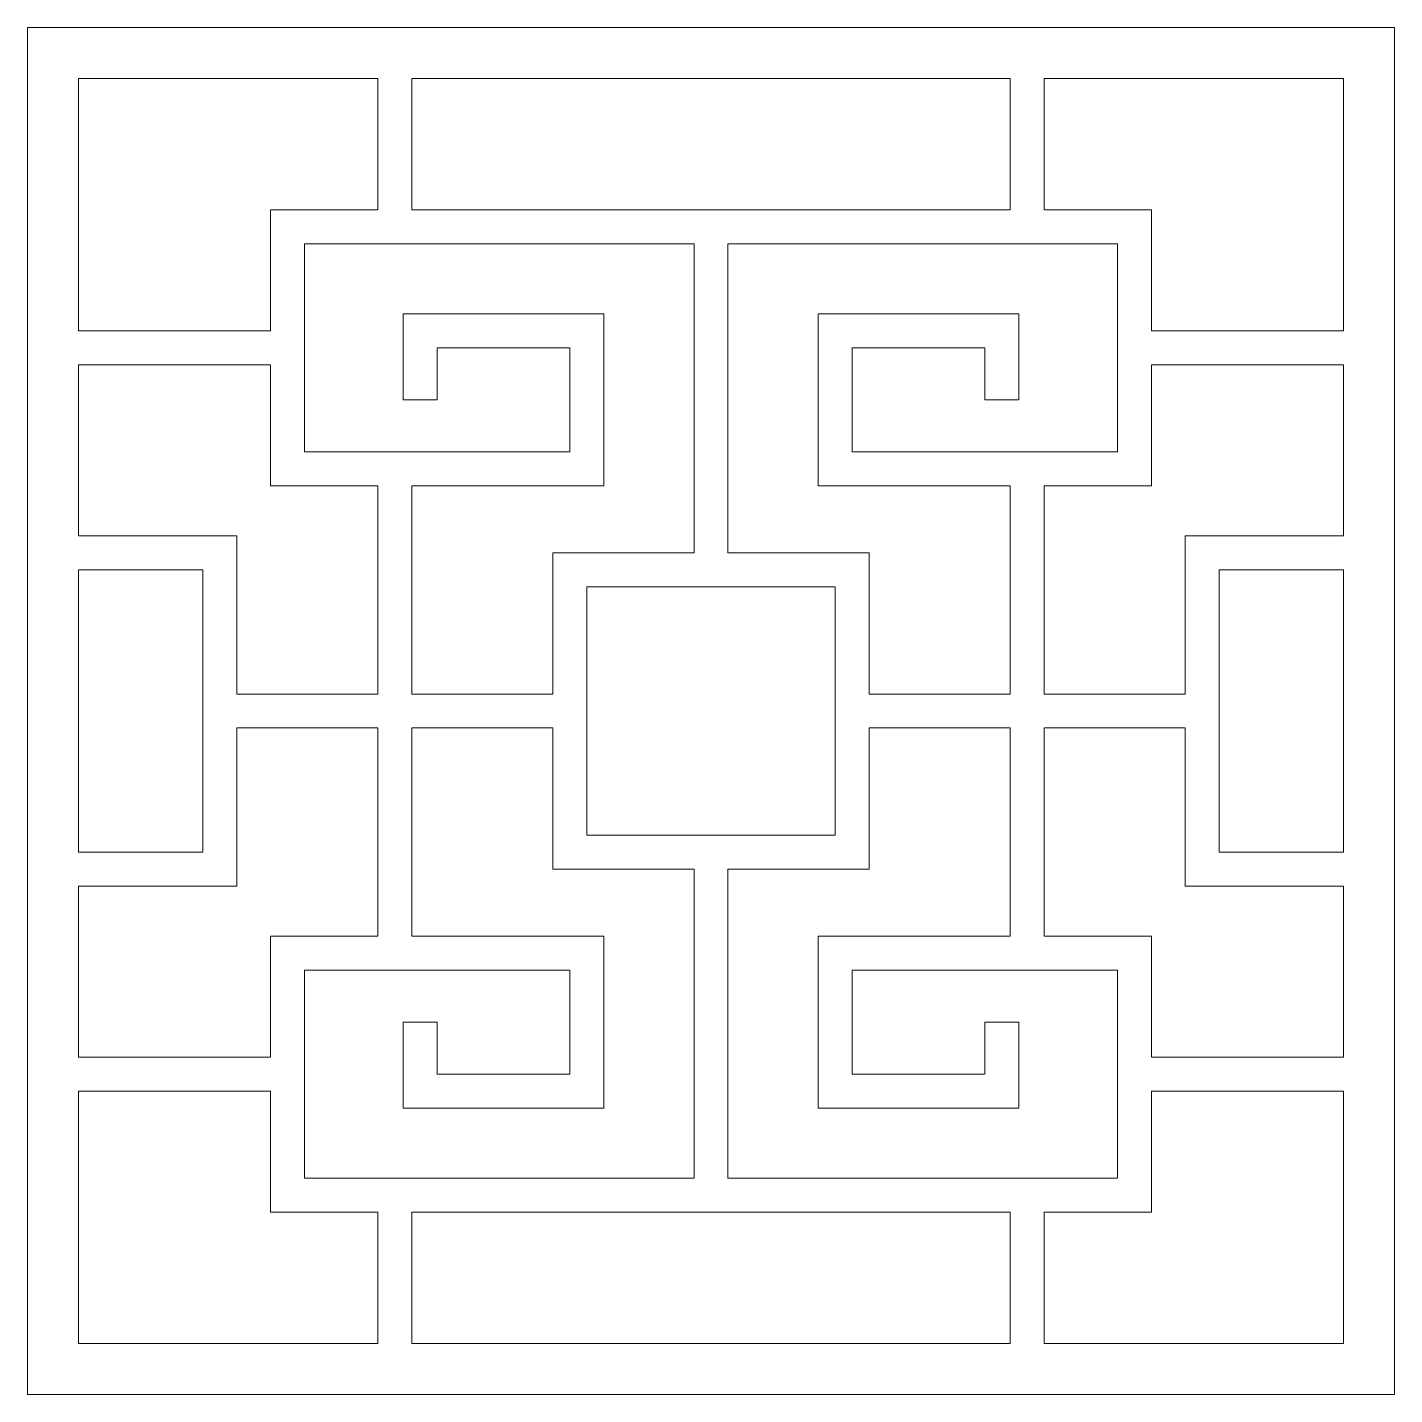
# Model space of a CAD drawing. Header units: centimetres. Extents: x -8.1 to 4.3, y -12.9 to 13.4.
# Drawn here: x -8.06 to 4.29, y -12.94 to -0.59 of the extents above; entities that cross this region are included whole.
import ezdxf

# ---------------------------------------------------------------- set-up
doc = ezdxf.new("R2010")
doc.units = ezdxf.units.CM
doc.header["$MEASUREMENT"] = 0

msp = doc.modelspace()

# ---------------------------------------------------------------- linework, layer by layer
at = {"color": 177, "lineweight": 9}
for points, knots in [([(-8.06124, -0.58509), (-8.06124, -0.58509), (4.29065, -0.58509), (4.29065, -0.58509), (4.29065, -0.58509), (4.29065, -0.58509), (4.29065, -12.93699), (4.29065, -12.93699), (4.29065, -12.93699), (4.29065, -12.93699), (-8.06124, -12.93699), (-8.06124, -12.93699), (-8.06124, -12.93699), (-8.06124, -12.93699), (-8.06124, -0.58509), (-8.06124, -0.58509)], [0, 0, 0, 0, 0.2, 0.2, 0.2, 0.2, 0.4, 0.4, 0.4, 0.4, 0.6, 0.6, 0.6, 0.6, 1, 1, 1, 1]), ([(-4.89467, -2.23422), (-4.89467, -2.23422), (-5.8638, -2.23422), (-5.8638, -2.23422), (-5.8638, -2.23422), (-5.8638, -2.23422), (-5.8638, -3.32766), (-5.8638, -3.32766), (-5.8638, -3.32766), (-5.8638, -3.32766), (-7.59804, -3.32766), (-7.59804, -3.32766), (-7.59804, -3.32766), (-7.59804, -3.32766), (-7.59804, -1.04829), (-7.59804, -1.04829), (-7.59804, -1.04829), (-7.59804, -1.04829), (-4.89467, -1.04829), (-4.89467, -1.04829), (-4.89467, -1.04829), (-4.89467, -1.04829), (-4.89467, -2.23422), (-4.89467, -2.23422)], [0, 0, 0, 0, 0.14285714, 0.14285714, 0.14285714, 0.14285714, 0.28571429, 0.28571429, 0.28571429, 0.28571429, 0.42857143, 0.42857143, 0.42857143, 0.42857143, 0.57142857, 0.57142857, 0.57142857, 0.57142857, 0.71428571, 0.71428571, 0.71428571, 0.71428571, 1, 1, 1, 1]), ([(0.81808, -2.23422), (0.81808, -2.23422), (-1.88535, -2.23422), (-1.88535, -2.23422), (-1.88535, -2.23422), (-1.88535, -2.23422), (-4.58867, -2.23422), (-4.58867, -2.23422), (-4.58867, -2.23422), (-4.58867, -2.23422), (-4.58867, -1.04829), (-4.58867, -1.04829), (-4.58867, -1.04829), (-4.58867, -1.04829), (0.81808, -1.04829), (0.81808, -1.04829), (0.81808, -1.04829), (0.81808, -1.04829), (0.81808, -2.23422), (0.81808, -2.23422)], [0, 0, 0, 0, 0.16666667, 0.16666667, 0.16666667, 0.16666667, 0.33333333, 0.33333333, 0.33333333, 0.33333333, 0.5, 0.5, 0.5, 0.5, 0.66666667, 0.66666667, 0.66666667, 0.66666667, 1, 1, 1, 1]), ([(1.12409, -2.23422), (1.12409, -2.23422), (1.12409, -1.04829), (1.12409, -1.04829), (1.12409, -1.04829), (1.12409, -1.04829), (3.82746, -1.04829), (3.82746, -1.04829), (3.82746, -1.04829), (3.82746, -1.04829), (3.82746, -3.32766), (3.82746, -3.32766), (3.82746, -3.32766), (3.82746, -3.32766), (2.09322, -3.32766), (2.09322, -3.32766), (2.09322, -3.32766), (2.09322, -3.32766), (2.09322, -2.23422), (2.09322, -2.23422), (2.09322, -2.23422), (2.09322, -2.23422), (1.12409, -2.23422), (1.12409, -2.23422)], [0, 0, 0, 0, 0.14285714, 0.14285714, 0.14285714, 0.14285714, 0.28571429, 0.28571429, 0.28571429, 0.28571429, 0.42857143, 0.42857143, 0.42857143, 0.42857143, 0.57142857, 0.57142857, 0.57142857, 0.57142857, 0.71428571, 0.71428571, 0.71428571, 0.71428571, 1, 1, 1, 1]), ([(-2.03829, -5.33278), (-2.03829, -5.33278), (-3.31355, -5.33278), (-3.31355, -5.33278), (-3.31355, -5.33278), (-3.31355, -5.33278), (-3.31355, -6.60804), (-3.31355, -6.60804), (-3.31355, -6.60804), (-3.31355, -6.60804), (-4.58867, -6.60804), (-4.58867, -6.60804), (-4.58867, -6.60804), (-4.58867, -6.60804), (-4.58867, -4.72723), (-4.58867, -4.72723), (-4.58867, -4.72723), (-4.58867, -4.72723), (-2.85444, -4.72723), (-2.85444, -4.72723), (-2.85444, -4.72723), (-2.85444, -4.72723), (-2.85444, -3.17453), (-2.85444, -3.17453), (-2.85444, -3.17453), (-2.85444, -3.17453), (-4.66479, -3.17453), (-4.66479, -3.17453), (-4.66479, -3.17453), (-4.66479, -3.17453), (-4.66479, -3.95081), (-4.66479, -3.95081), (-4.66479, -3.95081), (-4.66479, -3.95081), (-4.35876, -3.95081), (-4.35876, -3.95081), (-4.35876, -3.95081), (-4.35876, -3.95081), (-4.35876, -3.48064), (-4.35876, -3.48064), (-4.35876, -3.48064), (-4.35876, -3.48064), (-3.16047, -3.48064), (-3.16047, -3.48064), (-3.16047, -3.48064), (-3.16047, -3.48064), (-3.16047, -4.42113), (-3.16047, -4.42113), (-3.16047, -4.42113), (-3.16047, -4.42113), (-5.55774, -4.42113), (-5.55774, -4.42113), (-5.55774, -4.42113), (-5.55774, -4.42113), (-5.55774, -2.54031), (-5.55774, -2.54031), (-5.55774, -2.54031), (-5.55774, -2.54031), (-2.03829, -2.54031), (-2.03829, -2.54031), (-2.03829, -2.54031), (-2.03829, -2.54031), (-2.03829, -5.33278), (-2.03829, -5.33278)], [0, 0, 0, 0, 0.05882353, 0.05882353, 0.05882353, 0.05882353, 0.11764706, 0.11764706, 0.11764706, 0.11764706, 0.17647059, 0.17647059, 0.17647059, 0.17647059, 0.23529412, 0.23529412, 0.23529412, 0.23529412, 0.29411765, 0.29411765, 0.29411765, 0.29411765, 0.35294118, 0.35294118, 0.35294118, 0.35294118, 0.41176471, 0.41176471, 0.41176471, 0.41176471, 0.47058824, 0.47058824, 0.47058824, 0.47058824, 0.52941176, 0.52941176, 0.52941176, 0.52941176, 0.58823529, 0.58823529, 0.58823529, 0.58823529, 0.64705882, 0.64705882, 0.64705882, 0.64705882, 0.70588235, 0.70588235, 0.70588235, 0.70588235, 0.76470588, 0.76470588, 0.76470588, 0.76470588, 0.82352941, 0.82352941, 0.82352941, 0.82352941, 0.88235294, 0.88235294, 0.88235294, 0.88235294, 1, 1, 1, 1]), ([(-0.45707, -5.33278), (-0.45707, -5.33278), (-1.73229, -5.33278), (-1.73229, -5.33278), (-1.73229, -5.33278), (-1.73229, -5.33278), (-1.73229, -2.54031), (-1.73229, -2.54031), (-1.73229, -2.54031), (-1.73229, -2.54031), (1.78716, -2.54031), (1.78716, -2.54031), (1.78716, -2.54031), (1.78716, -2.54031), (1.78716, -4.42113), (1.78716, -4.42113), (1.78716, -4.42113), (1.78716, -4.42113), (-0.61011, -4.42113), (-0.61011, -4.42113), (-0.61011, -4.42113), (-0.61011, -4.42113), (-0.61011, -3.48064), (-0.61011, -3.48064), (-0.61011, -3.48064), (-0.61011, -3.48064), (0.58818, -3.48064), (0.58818, -3.48064), (0.58818, -3.48064), (0.58818, -3.48064), (0.58818, -3.95081), (0.58818, -3.95081), (0.58818, -3.95081), (0.58818, -3.95081), (0.89421, -3.95081), (0.89421, -3.95081), (0.89421, -3.95081), (0.89421, -3.95081), (0.89421, -3.17453), (0.89421, -3.17453), (0.89421, -3.17453), (0.89421, -3.17453), (-0.91614, -3.17453), (-0.91614, -3.17453), (-0.91614, -3.17453), (-0.91614, -3.17453), (-0.91614, -4.72723), (-0.91614, -4.72723), (-0.91614, -4.72723), (-0.91614, -4.72723), (0.81808, -4.72723), (0.81808, -4.72723), (0.81808, -4.72723), (0.81808, -4.72723), (0.81808, -6.60804), (0.81808, -6.60804), (0.81808, -6.60804), (0.81808, -6.60804), (-0.45707, -6.60804), (-0.45707, -6.60804), (-0.45707, -6.60804), (-0.45707, -6.60804), (-0.45707, -5.33278), (-0.45707, -5.33278)], [0, 0, 0, 0, 0.05882353, 0.05882353, 0.05882353, 0.05882353, 0.11764706, 0.11764706, 0.11764706, 0.11764706, 0.17647059, 0.17647059, 0.17647059, 0.17647059, 0.23529412, 0.23529412, 0.23529412, 0.23529412, 0.29411765, 0.29411765, 0.29411765, 0.29411765, 0.35294118, 0.35294118, 0.35294118, 0.35294118, 0.41176471, 0.41176471, 0.41176471, 0.41176471, 0.47058824, 0.47058824, 0.47058824, 0.47058824, 0.52941176, 0.52941176, 0.52941176, 0.52941176, 0.58823529, 0.58823529, 0.58823529, 0.58823529, 0.64705882, 0.64705882, 0.64705882, 0.64705882, 0.70588235, 0.70588235, 0.70588235, 0.70588235, 0.76470588, 0.76470588, 0.76470588, 0.76470588, 0.82352941, 0.82352941, 0.82352941, 0.82352941, 0.88235294, 0.88235294, 0.88235294, 0.88235294, 1, 1, 1, 1]), ([(-5.8638, -4.72723), (-5.8638, -4.72723), (-4.89467, -4.72723), (-4.89467, -4.72723), (-4.89467, -4.72723), (-4.89467, -4.72723), (-4.89467, -6.60804), (-4.89467, -6.60804), (-4.89467, -6.60804), (-4.89467, -6.60804), (-6.16994, -6.60804), (-6.16994, -6.60804), (-6.16994, -6.60804), (-6.16994, -6.60804), (-6.16994, -5.17982), (-6.16994, -5.17982), (-6.16994, -5.17982), (-6.16994, -5.17982), (-7.59804, -5.17982), (-7.59804, -5.17982), (-7.59804, -5.17982), (-7.59804, -5.17982), (-7.59804, -3.90473), (-7.59804, -3.90473), (-7.59804, -3.90473), (-7.59804, -3.90473), (-7.59804, -3.63377), (-7.59804, -3.63377), (-7.59804, -3.63377), (-7.59804, -3.63377), (-5.8638, -3.63377), (-5.8638, -3.63377), (-5.8638, -3.63377), (-5.8638, -3.63377), (-5.8638, -4.72723), (-5.8638, -4.72723)], [0, 0, 0, 0, 0.1, 0.1, 0.1, 0.1, 0.2, 0.2, 0.2, 0.2, 0.3, 0.3, 0.3, 0.3, 0.4, 0.4, 0.4, 0.4, 0.5, 0.5, 0.5, 0.5, 0.6, 0.6, 0.6, 0.6, 0.7, 0.7, 0.7, 0.7, 0.8, 0.8, 0.8, 0.8, 1, 1, 1, 1]), ([(2.09322, -4.72723), (2.09322, -4.72723), (2.09322, -3.63377), (2.09322, -3.63377), (2.09322, -3.63377), (2.09322, -3.63377), (3.82746, -3.63377), (3.82746, -3.63377), (3.82746, -3.63377), (3.82746, -3.63377), (3.82746, -3.90473), (3.82746, -3.90473), (3.82746, -3.90473), (3.82746, -3.90473), (3.82746, -5.17982), (3.82746, -5.17982), (3.82746, -5.17982), (3.82746, -5.17982), (2.39936, -5.17982), (2.39936, -5.17982), (2.39936, -5.17982), (2.39936, -5.17982), (2.39936, -6.60804), (2.39936, -6.60804), (2.39936, -6.60804), (2.39936, -6.60804), (1.12409, -6.60804), (1.12409, -6.60804), (1.12409, -6.60804), (1.12409, -6.60804), (1.12409, -4.72723), (1.12409, -4.72723), (1.12409, -4.72723), (1.12409, -4.72723), (2.09322, -4.72723), (2.09322, -4.72723)], [0, 0, 0, 0, 0.1, 0.1, 0.1, 0.1, 0.2, 0.2, 0.2, 0.2, 0.3, 0.3, 0.3, 0.3, 0.4, 0.4, 0.4, 0.4, 0.5, 0.5, 0.5, 0.5, 0.6, 0.6, 0.6, 0.6, 0.7, 0.7, 0.7, 0.7, 0.8, 0.8, 0.8, 0.8, 1, 1, 1, 1]), ([(-7.59804, -5.48586), (-7.59804, -5.48586), (-6.47595, -5.48586), (-6.47595, -5.48586), (-6.47595, -5.48586), (-6.47595, -5.48586), (-6.47595, -6.76101), (-6.47595, -6.76101), (-6.47595, -6.76101), (-6.47595, -6.76101), (-6.47595, -8.03622), (-6.47595, -8.03622), (-6.47595, -8.03622), (-6.47595, -8.03622), (-7.59804, -8.03622), (-7.59804, -8.03622), (-7.59804, -8.03622), (-7.59804, -8.03622), (-7.59804, -6.76101), (-7.59804, -6.76101), (-7.59804, -6.76101), (-7.59804, -6.76101), (-7.59804, -5.48586), (-7.59804, -5.48586)], [0, 0, 0, 0, 0.14285714, 0.14285714, 0.14285714, 0.14285714, 0.28571429, 0.28571429, 0.28571429, 0.28571429, 0.42857143, 0.42857143, 0.42857143, 0.42857143, 0.57142857, 0.57142857, 0.57142857, 0.57142857, 0.71428571, 0.71428571, 0.71428571, 0.71428571, 1, 1, 1, 1]), ([(3.82746, -6.76104), (3.82746, -6.76104), (3.82746, -8.03622), (3.82746, -8.03622), (3.82746, -8.03622), (3.82746, -8.03622), (2.70537, -8.03622), (2.70537, -8.03622), (2.70537, -8.03622), (2.70537, -8.03622), (2.70537, -6.76104), (2.70537, -6.76104), (2.70537, -6.76104), (2.70537, -6.76104), (2.70537, -5.48586), (2.70537, -5.48586), (2.70537, -5.48586), (2.70537, -5.48586), (3.82746, -5.48586), (3.82746, -5.48586), (3.82746, -5.48586), (3.82746, -5.48586), (3.82746, -6.76101), (3.82746, -6.76101)], [0, 0, 0, 0, 0.14285714, 0.14285714, 0.14285714, 0.14285714, 0.28571429, 0.28571429, 0.28571429, 0.28571429, 0.42857143, 0.42857143, 0.42857143, 0.42857143, 0.57142857, 0.57142857, 0.57142857, 0.57142857, 0.71428571, 0.71428571, 0.71428571, 0.71428571, 1, 1, 1, 1]), ([(-3.00751, -6.76101), (-3.00751, -6.76101), (-3.00751, -5.63882), (-3.00751, -5.63882), (-3.00751, -5.63882), (-3.00751, -5.63882), (-0.76307, -5.63882), (-0.76307, -5.63882), (-0.76307, -5.63882), (-0.76307, -5.63882), (-0.76307, -6.76104), (-0.76307, -6.76104), (-0.76307, -6.76104), (-0.76307, -6.76104), (-0.76307, -7.88326), (-0.76307, -7.88326), (-0.76307, -7.88326), (-0.76307, -7.88326), (-3.00751, -7.88326), (-3.00751, -7.88326), (-3.00751, -7.88326), (-3.00751, -7.88326), (-3.00751, -6.76104), (-3.00751, -6.76104)], [0, 0, 0, 0, 0.14285714, 0.14285714, 0.14285714, 0.14285714, 0.28571429, 0.28571429, 0.28571429, 0.28571429, 0.42857143, 0.42857143, 0.42857143, 0.42857143, 0.57142857, 0.57142857, 0.57142857, 0.57142857, 0.71428571, 0.71428571, 0.71428571, 0.71428571, 1, 1, 1, 1]), ([(-5.8638, -8.79484), (-5.8638, -8.79484), (-5.8638, -9.88828), (-5.8638, -9.88828), (-5.8638, -9.88828), (-5.8638, -9.88828), (-7.59804, -9.88828), (-7.59804, -9.88828), (-7.59804, -9.88828), (-7.59804, -9.88828), (-7.59804, -9.61733), (-7.59804, -9.61733), (-7.59804, -9.61733), (-7.59804, -9.61733), (-7.59804, -8.34229), (-7.59804, -8.34229), (-7.59804, -8.34229), (-7.59804, -8.34229), (-6.16994, -8.34225), (-6.16994, -8.34225), (-6.16994, -8.34225), (-6.16994, -8.34225), (-6.16994, -6.91404), (-6.16994, -6.91404), (-6.16994, -6.91404), (-6.16994, -6.91404), (-4.89467, -6.91404), (-4.89467, -6.91404), (-4.89467, -6.91404), (-4.89467, -6.91404), (-4.89467, -8.79484), (-4.89467, -8.79484), (-4.89467, -8.79484), (-4.89467, -8.79484), (-5.8638, -8.79484), (-5.8638, -8.79484)], [0, 0, 0, 0, 0.1, 0.1, 0.1, 0.1, 0.2, 0.2, 0.2, 0.2, 0.3, 0.3, 0.3, 0.3, 0.4, 0.4, 0.4, 0.4, 0.5, 0.5, 0.5, 0.5, 0.6, 0.6, 0.6, 0.6, 0.7, 0.7, 0.7, 0.7, 0.8, 0.8, 0.8, 0.8, 1, 1, 1, 1]), ([(-2.03829, -8.18926), (-2.03829, -8.18926), (-2.03829, -10.98176), (-2.03829, -10.98176), (-2.03829, -10.98176), (-2.03829, -10.98176), (-5.55774, -10.98176), (-5.55774, -10.98176), (-5.55774, -10.98176), (-5.55774, -10.98176), (-5.55774, -9.10096), (-5.55774, -9.10096), (-5.55774, -9.10096), (-5.55774, -9.10096), (-3.16047, -9.10096), (-3.16047, -9.10096), (-3.16047, -9.10096), (-3.16047, -9.10096), (-3.16047, -10.04146), (-3.16047, -10.04146), (-3.16047, -10.04146), (-3.16047, -10.04146), (-4.35876, -10.04146), (-4.35876, -10.04146), (-4.35876, -10.04146), (-4.35876, -10.04146), (-4.35876, -9.57127), (-4.35876, -9.57127), (-4.35876, -9.57127), (-4.35876, -9.57127), (-4.66479, -9.57127), (-4.66479, -9.57127), (-4.66479, -9.57127), (-4.66479, -9.57127), (-4.66479, -10.34753), (-4.66479, -10.34753), (-4.66479, -10.34753), (-4.66479, -10.34753), (-2.85444, -10.34753), (-2.85444, -10.34753), (-2.85444, -10.34753), (-2.85444, -10.34753), (-2.85444, -8.79484), (-2.85444, -8.79484), (-2.85444, -8.79484), (-2.85444, -8.79484), (-4.58867, -8.79484), (-4.58867, -8.79484), (-4.58867, -8.79484), (-4.58867, -8.79484), (-4.58867, -6.91404), (-4.58867, -6.91404), (-4.58867, -6.91404), (-4.58867, -6.91404), (-3.31355, -6.91404), (-3.31355, -6.91404), (-3.31355, -6.91404), (-3.31355, -6.91404), (-3.31355, -8.18926), (-3.31355, -8.18926), (-3.31355, -8.18926), (-3.31355, -8.18926), (-2.03829, -8.18926), (-2.03829, -8.18926)], [0, 0, 0, 0, 0.05882353, 0.05882353, 0.05882353, 0.05882353, 0.11764706, 0.11764706, 0.11764706, 0.11764706, 0.17647059, 0.17647059, 0.17647059, 0.17647059, 0.23529412, 0.23529412, 0.23529412, 0.23529412, 0.29411765, 0.29411765, 0.29411765, 0.29411765, 0.35294118, 0.35294118, 0.35294118, 0.35294118, 0.41176471, 0.41176471, 0.41176471, 0.41176471, 0.47058824, 0.47058824, 0.47058824, 0.47058824, 0.52941176, 0.52941176, 0.52941176, 0.52941176, 0.58823529, 0.58823529, 0.58823529, 0.58823529, 0.64705882, 0.64705882, 0.64705882, 0.64705882, 0.70588235, 0.70588235, 0.70588235, 0.70588235, 0.76470588, 0.76470588, 0.76470588, 0.76470588, 0.82352941, 0.82352941, 0.82352941, 0.82352941, 0.88235294, 0.88235294, 0.88235294, 0.88235294, 1, 1, 1, 1]), ([(-1.73229, -8.18926), (-1.73229, -8.18926), (-0.45707, -8.18926), (-0.45707, -8.18926), (-0.45707, -8.18926), (-0.45707, -8.18926), (-0.45707, -6.91404), (-0.45707, -6.91404), (-0.45707, -6.91404), (-0.45707, -6.91404), (0.81808, -6.91404), (0.81808, -6.91404), (0.81808, -6.91404), (0.81808, -6.91404), (0.81808, -8.79484), (0.81808, -8.79484), (0.81808, -8.79484), (0.81808, -8.79484), (-0.91614, -8.79484), (-0.91614, -8.79484), (-0.91614, -8.79484), (-0.91614, -8.79484), (-0.91614, -10.34753), (-0.91614, -10.34753), (-0.91614, -10.34753), (-0.91614, -10.34753), (0.89421, -10.34753), (0.89421, -10.34753), (0.89421, -10.34753), (0.89421, -10.34753), (0.89421, -9.57127), (0.89421, -9.57127), (0.89421, -9.57127), (0.89421, -9.57127), (0.58818, -9.57127), (0.58818, -9.57127), (0.58818, -9.57127), (0.58818, -9.57127), (0.58818, -10.04146), (0.58818, -10.04146), (0.58818, -10.04146), (0.58818, -10.04146), (-0.61011, -10.04146), (-0.61011, -10.04146), (-0.61011, -10.04146), (-0.61011, -10.04146), (-0.61011, -9.10096), (-0.61011, -9.10096), (-0.61011, -9.10096), (-0.61011, -9.10096), (1.78716, -9.10096), (1.78716, -9.10096), (1.78716, -9.10096), (1.78716, -9.10096), (1.78716, -10.98176), (1.78716, -10.98176), (1.78716, -10.98176), (1.78716, -10.98176), (-1.73229, -10.98176), (-1.73229, -10.98176), (-1.73229, -10.98176), (-1.73229, -10.98176), (-1.73229, -8.18926), (-1.73229, -8.18926)], [0, 0, 0, 0, 0.05882353, 0.05882353, 0.05882353, 0.05882353, 0.11764706, 0.11764706, 0.11764706, 0.11764706, 0.17647059, 0.17647059, 0.17647059, 0.17647059, 0.23529412, 0.23529412, 0.23529412, 0.23529412, 0.29411765, 0.29411765, 0.29411765, 0.29411765, 0.35294118, 0.35294118, 0.35294118, 0.35294118, 0.41176471, 0.41176471, 0.41176471, 0.41176471, 0.47058824, 0.47058824, 0.47058824, 0.47058824, 0.52941176, 0.52941176, 0.52941176, 0.52941176, 0.58823529, 0.58823529, 0.58823529, 0.58823529, 0.64705882, 0.64705882, 0.64705882, 0.64705882, 0.70588235, 0.70588235, 0.70588235, 0.70588235, 0.76470588, 0.76470588, 0.76470588, 0.76470588, 0.82352941, 0.82352941, 0.82352941, 0.82352941, 0.88235294, 0.88235294, 0.88235294, 0.88235294, 1, 1, 1, 1]), ([(2.09322, -8.79484), (2.09322, -8.79484), (1.12409, -8.79484), (1.12409, -8.79484), (1.12409, -8.79484), (1.12409, -8.79484), (1.12409, -6.91404), (1.12409, -6.91404), (1.12409, -6.91404), (1.12409, -6.91404), (2.39936, -6.91404), (2.39936, -6.91404), (2.39936, -6.91404), (2.39936, -6.91404), (2.39936, -8.34225), (2.39936, -8.34225), (2.39936, -8.34225), (2.39936, -8.34225), (3.82746, -8.34225), (3.82746, -8.34225), (3.82746, -8.34225), (3.82746, -8.34225), (3.82746, -9.61733), (3.82746, -9.61733), (3.82746, -9.61733), (3.82746, -9.61733), (3.82746, -9.88828), (3.82746, -9.88828), (3.82746, -9.88828), (3.82746, -9.88828), (2.09322, -9.88828), (2.09322, -9.88828), (2.09322, -9.88828), (2.09322, -9.88828), (2.09322, -8.79484), (2.09322, -8.79484)], [0, 0, 0, 0, 0.1, 0.1, 0.1, 0.1, 0.2, 0.2, 0.2, 0.2, 0.3, 0.3, 0.3, 0.3, 0.4, 0.4, 0.4, 0.4, 0.5, 0.5, 0.5, 0.5, 0.6, 0.6, 0.6, 0.6, 0.7, 0.7, 0.7, 0.7, 0.8, 0.8, 0.8, 0.8, 1, 1, 1, 1]), ([(-4.89467, -11.28788), (-4.89467, -11.28788), (-4.89467, -12.47379), (-4.89467, -12.47379), (-4.89467, -12.47379), (-4.89467, -12.47379), (-7.59804, -12.47379), (-7.59804, -12.47379), (-7.59804, -12.47379), (-7.59804, -12.47379), (-7.59804, -10.19444), (-7.59804, -10.19444), (-7.59804, -10.19444), (-7.59804, -10.19444), (-5.8638, -10.19444), (-5.8638, -10.19444), (-5.8638, -10.19444), (-5.8638, -10.19444), (-5.8638, -11.28785), (-5.8638, -11.28785), (-5.8638, -11.28785), (-5.8638, -11.28785), (-4.89467, -11.28788), (-4.89467, -11.28788)], [0, 0, 0, 0, 0.14285714, 0.14285714, 0.14285714, 0.14285714, 0.28571429, 0.28571429, 0.28571429, 0.28571429, 0.42857143, 0.42857143, 0.42857143, 0.42857143, 0.57142857, 0.57142857, 0.57142857, 0.57142857, 0.71428571, 0.71428571, 0.71428571, 0.71428571, 1, 1, 1, 1]), ([(1.12409, -11.28785), (1.12409, -11.28785), (2.09322, -11.28785), (2.09322, -11.28785), (2.09322, -11.28785), (2.09322, -11.28785), (2.09322, -10.19444), (2.09322, -10.19444), (2.09322, -10.19444), (2.09322, -10.19444), (3.82746, -10.19444), (3.82746, -10.19444), (3.82746, -10.19444), (3.82746, -10.19444), (3.82746, -12.47379), (3.82746, -12.47379), (3.82746, -12.47379), (3.82746, -12.47379), (1.12409, -12.47379), (1.12409, -12.47379), (1.12409, -12.47379), (1.12409, -12.47379), (1.12409, -11.28785), (1.12409, -11.28785)], [0, 0, 0, 0, 0.14285714, 0.14285714, 0.14285714, 0.14285714, 0.28571429, 0.28571429, 0.28571429, 0.28571429, 0.42857143, 0.42857143, 0.42857143, 0.42857143, 0.57142857, 0.57142857, 0.57142857, 0.57142857, 0.71428571, 0.71428571, 0.71428571, 0.71428571, 1, 1, 1, 1]), ([(0.81808, -12.47379), (0.81808, -12.47379), (-1.88532, -12.47379), (-1.88532, -12.47379), (-1.88532, -12.47379), (-1.88532, -12.47379), (-4.58867, -12.47379), (-4.58867, -12.47379), (-4.58867, -12.47379), (-4.58867, -12.47379), (-4.58867, -11.28788), (-4.58867, -11.28788), (-4.58867, -11.28788), (-4.58867, -11.28788), (0.81808, -11.28788), (0.81808, -11.28788), (0.81808, -11.28788), (0.81808, -11.28788), (0.81808, -12.47379), (0.81808, -12.47379)], [0, 0, 0, 0, 0.16666667, 0.16666667, 0.16666667, 0.16666667, 0.33333333, 0.33333333, 0.33333333, 0.33333333, 0.5, 0.5, 0.5, 0.5, 0.66666667, 0.66666667, 0.66666667, 0.66666667, 1, 1, 1, 1])]:
    msp.add_open_spline(points, degree=3, knots=knots, dxfattribs=at)

doc.saveas('drawing.dxf')
